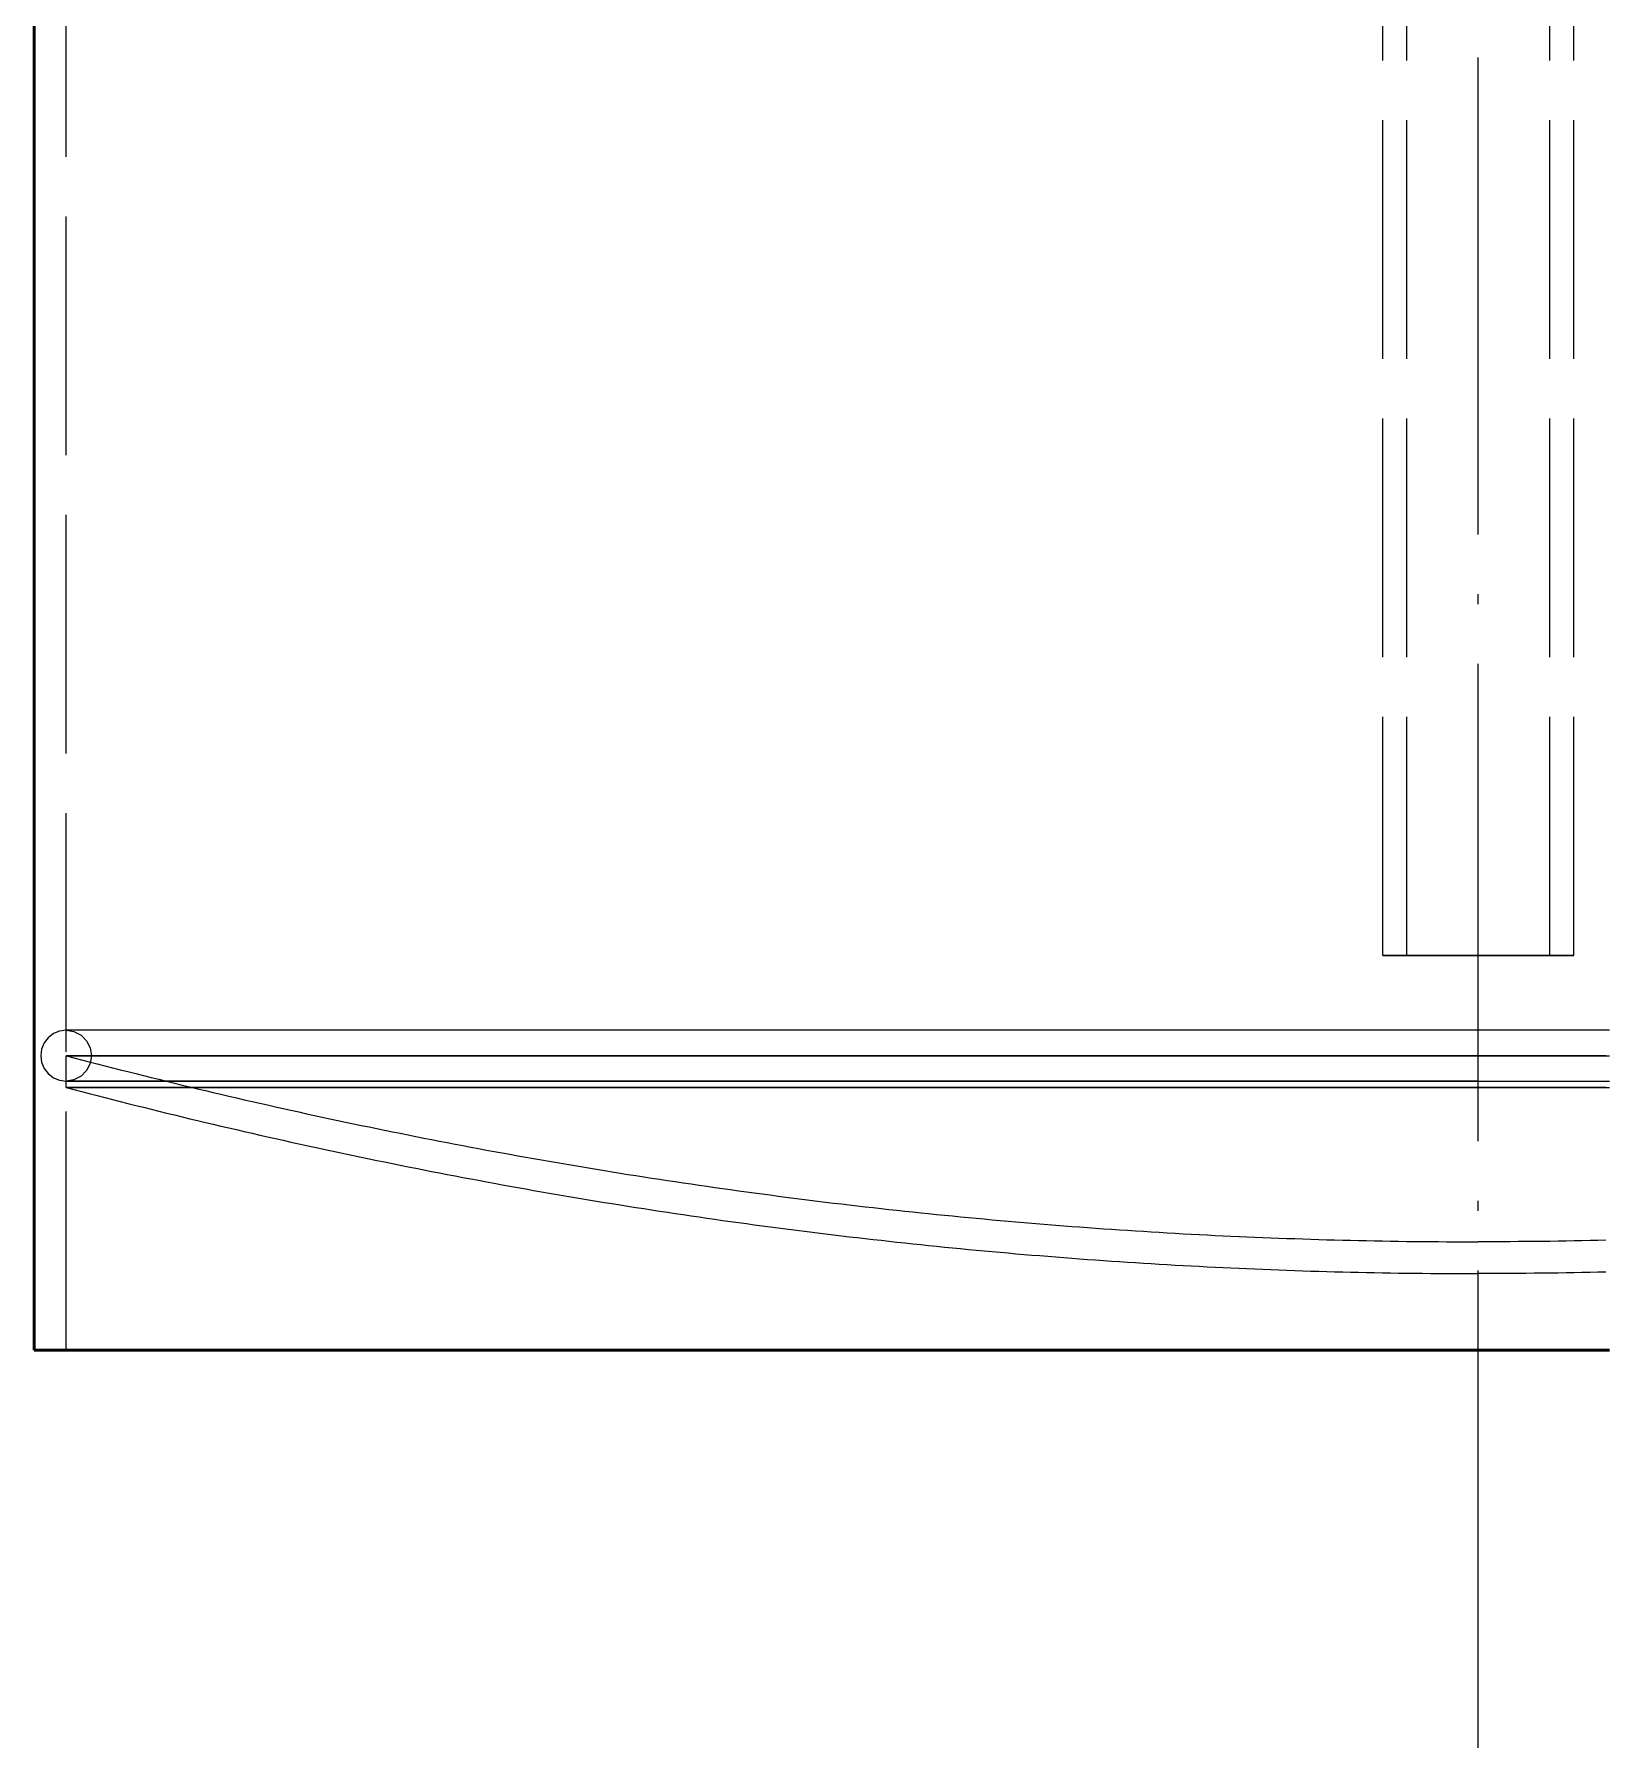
# Model space of a CAD drawing. Header units: millimetres. Extents: x 0 to 420, y 0 to 297.
# Drawn here: x 146.3 to 166.01, y 131 to 152.54 of the extents above; entities that cross this region are included whole.
import ezdxf

# ---------------------------------------------------------------- set-up
doc = ezdxf.new("R2010")
doc.units = ezdxf.units.MM
doc.linetypes.add('ISO02-TRAZOS', pattern=[3.75, 3, -0.75])
doc.linetypes.add('ISO04-TRAZO-PUNTO', pattern=[7.625, 6, -0.75, 0.125, -0.75])
for name, color, linetype, lineweight in [('01-VISIBLE', 7, 'CONTINUOUS', 50), ('02-OCULTA', 4, 'ISO02-TRAZOS', 25), ('03-EJE', 1, 'ISO04-TRAZO-PUNTO', 25)]:
    doc.layers.add(name, color=color, linetype=linetype, lineweight=lineweight)

msp = doc.modelspace()

# ---------------------------------------------------------------- linework, layer by layer
at = {"layer": '01-VISIBLE'}
msp.add_line((146.299, 136), (146.299, 164.08), dxfattribs=at)
msp.add_lwpolyline([(146.299, 136), (146.399, 136), (146.499, 136), (146.599, 136), (146.699, 136), (146.799, 136), (146.899, 136), (146.999, 136), (147.099, 136), (147.199, 136), (147.299, 136), (147.399, 136), (147.499, 136), (147.599, 136), (147.699, 136), (147.799, 136), (147.899, 136), (147.999, 136), (148.099, 136), (148.199, 136), (148.299, 136), (148.399, 136), (148.499, 136), (148.599, 136), (148.699, 136), (148.799, 136), (148.899, 136), (148.999, 136), (149.099, 136), (149.199, 136), (149.299, 136), (149.399, 136), (149.499, 136), (149.599, 136), (149.699, 136), (149.799, 136), (149.899, 136), (149.999, 136), (150.099, 136), (150.199, 136), (150.299, 136), (150.399, 136), (150.499, 136), (150.599, 136), (150.699, 136), (150.799, 136), (150.899, 136), (150.999, 136), (151.099, 136), (151.199, 136), (151.299, 136), (151.399, 136), (151.499, 136), (151.599, 136), (151.699, 136), (151.799, 136), (151.899, 136), (151.999, 136), (152.099, 136), (152.199, 136), (152.299, 136), (152.399, 136), (152.499, 136), (152.599, 136), (152.699, 136), (152.799, 136), (152.899, 136), (152.999, 136), (153.099, 136), (153.199, 136), (153.299, 136), (153.399, 136), (153.499, 136), (153.599, 136), (153.699, 136), (153.799, 136), (153.899, 136), (153.999, 136), (154.099, 136), (154.199, 136), (154.299, 136), (154.399, 136), (154.499, 136), (154.599, 136), (154.699, 136), (154.799, 136), (154.899, 136), (154.999, 136), (155.099, 136), (155.199, 136), (155.299, 136), (155.399, 136), (155.499, 136), (155.599, 136), (155.699, 136), (155.799, 136), (155.899, 136), (155.999, 136), (156.099, 136), (156.199, 136), (156.299, 136), (156.399, 136), (156.499, 136), (156.599, 136), (156.699, 136), (156.799, 136), (156.899, 136), (156.999, 136), (157.099, 136), (157.199, 136), (157.299, 136), (157.399, 136), (157.499, 136), (157.599, 136), (157.699, 136), (157.799, 136), (157.899, 136), (157.999, 136), (158.099, 136), (158.199, 136), (158.299, 136), (158.399, 136), (158.499, 136), (158.599, 136), (158.699, 136), (158.799, 136), (158.899, 136), (158.999, 136), (159.099, 136), (159.199, 136), (159.299, 136), (159.399, 136), (159.499, 136), (159.599, 136), (159.699, 136), (159.799, 136), (159.899, 136), (159.999, 136), (160.099, 136), (160.199, 136), (160.299, 136), (160.399, 136), (160.499, 136), (160.599, 136), (160.699, 136), (160.799, 136), (160.899, 136), (160.999, 136), (161.099, 136), (161.199, 136), (161.299, 136), (161.399, 136), (161.499, 136), (161.599, 136), (161.699, 136), (161.799, 136), (161.899, 136), (161.999, 136), (162.099, 136), (162.199, 136), (162.299, 136), (162.399, 136), (162.499, 136), (162.599, 136), (162.699, 136), (162.799, 136), (162.899, 136), (162.999, 136), (163.099, 136), (163.199, 136), (163.299, 136), (163.399, 136), (163.499, 136), (163.599, 136), (163.699, 136), (163.799, 136), (163.899, 136), (163.999, 136), (164.099, 136), (164.199, 136), (164.299, 136), (164.399, 136), (164.499, 136), (164.599, 136), (164.699, 136), (164.799, 136), (164.899, 136), (164.999, 136), (165.099, 136), (165.199, 136), (165.299, 136), (165.399, 136), (165.499, 136), (165.599, 136), (165.699, 136), (165.799, 136), (165.899, 136), (165.999, 136), (166.099, 136)], dxfattribs=at)
at = {"layer": '02-OCULTA'}
for p, q in [((163.249, 140.96), (163.249, 246.1)), ((163.549, 140.96), (163.549, 246.1)), ((165.349, 140.96), (165.349, 246.1)), ((165.649, 140.96), (165.649, 246.1)), ((146.699, 136), (146.699, 233.435)), ((146.699, 139.3), (146.699, 139.7))]:
    msp.add_line(p, q, dxfattribs=at)
for points in [[(164.449, 140.96), (164.349, 140.96), (164.249, 140.96), (164.149, 140.96), (164.049, 140.96), (163.949, 140.96), (163.849, 140.96), (163.749, 140.96), (163.649, 140.96), (163.549, 140.96), (163.449, 140.96), (163.349, 140.96), (163.249, 140.96)], [(163.249, 140.96), (163.349, 140.96), (163.449, 140.96), (163.549, 140.96), (163.649, 140.96), (163.749, 140.96), (163.849, 140.96), (163.949, 140.96), (164.049, 140.96), (164.149, 140.96), (164.249, 140.96), (164.349, 140.96), (164.449, 140.96), (164.549, 140.96), (164.649, 140.96), (164.749, 140.96), (164.849, 140.96), (164.949, 140.96), (165.049, 140.96), (165.149, 140.96), (165.249, 140.96), (165.349, 140.96), (165.449, 140.96), (165.549, 140.96), (165.649, 140.96)], [(164.449, 140.96), (164.349, 140.96), (164.249, 140.96), (164.149, 140.96), (164.049, 140.96), (163.949, 140.96), (163.849, 140.96), (163.749, 140.96), (163.649, 140.96), (163.549, 140.96)], [(163.549, 140.96), (163.649, 140.96), (163.749, 140.96), (163.849, 140.96), (163.949, 140.96), (164.049, 140.96), (164.149, 140.96), (164.249, 140.96), (164.349, 140.96), (164.449, 140.96), (164.549, 140.96), (164.649, 140.96), (164.749, 140.96), (164.849, 140.96), (164.949, 140.96), (165.049, 140.96), (165.149, 140.96), (165.249, 140.96), (165.349, 140.96)], [(165.649, 140.96), (165.539, 140.96), (165.43, 140.96), (165.321, 140.96), (165.212, 140.96), (165.103, 140.96), (164.994, 140.96), (164.885, 140.96), (164.776, 140.96), (164.667, 140.96), (164.558, 140.96), (164.449, 140.96)], [(165.349, 140.96), (165.236, 140.96), (165.124, 140.96), (165.011, 140.96), (164.899, 140.96), (164.786, 140.96), (164.674, 140.96), (164.561, 140.96), (164.449, 140.96)], [(146.699, 140.02), (146.616, 140.009), (146.539, 139.977), (146.472, 139.926), (146.421, 139.86), (146.389, 139.783), (146.379, 139.7)], [(164.449, 140.02), (164.348, 140.02), (164.248, 140.02), (164.148, 140.02), (164.047, 140.02), (163.947, 140.02), (163.847, 140.02), (163.747, 140.02), (163.646, 140.02), (163.546, 140.02), (163.446, 140.02), (163.345, 140.02), (163.245, 140.02), (163.145, 140.02), (163.045, 140.02), (162.944, 140.02), (162.844, 140.02), (162.744, 140.02), (162.643, 140.02), (162.543, 140.02), (162.443, 140.02), (162.343, 140.02), (162.242, 140.02), (162.142, 140.02), (162.042, 140.02), (161.941, 140.02), (161.841, 140.02), (161.741, 140.02), (161.641, 140.02), (161.54, 140.02), (161.44, 140.02), (161.34, 140.02), (161.239, 140.02), (161.139, 140.02), (161.039, 140.02), (160.939, 140.02), (160.838, 140.02), (160.738, 140.02), (160.638, 140.02), (160.538, 140.02), (160.437, 140.02), (160.337, 140.02), (160.237, 140.02), (160.136, 140.02), (160.036, 140.02), (159.936, 140.02), (159.836, 140.02), (159.735, 140.02), (159.635, 140.02), (159.535, 140.02), (159.434, 140.02), (159.334, 140.02), (159.234, 140.02), (159.134, 140.02), (159.033, 140.02), (158.933, 140.02), (158.833, 140.02), (158.732, 140.02), (158.632, 140.02), (158.532, 140.02), (158.432, 140.02), (158.331, 140.02), (158.231, 140.02), (158.131, 140.02), (158.03, 140.02), (157.93, 140.02), (157.83, 140.02), (157.73, 140.02), (157.629, 140.02), (157.529, 140.02), (157.429, 140.02), (157.328, 140.02), (157.228, 140.02), (157.128, 140.02), (157.028, 140.02), (156.927, 140.02), (156.827, 140.02), (156.727, 140.02), (156.626, 140.02), (156.526, 140.02), (156.426, 140.02), (156.326, 140.02), (156.225, 140.02), (156.125, 140.02), (156.025, 140.02), (155.925, 140.02), (155.824, 140.02), (155.724, 140.02), (155.624, 140.02), (155.523, 140.02), (155.423, 140.02), (155.323, 140.02), (155.223, 140.02), (155.122, 140.02), (155.022, 140.02), (154.922, 140.02), (154.821, 140.02), (154.721, 140.02), (154.621, 140.02), (154.521, 140.02), (154.42, 140.02), (154.32, 140.02), (154.22, 140.02), (154.119, 140.02), (154.019, 140.02), (153.919, 140.02), (153.819, 140.02), (153.718, 140.02), (153.618, 140.02), (153.518, 140.02), (153.417, 140.02), (153.317, 140.02), (153.217, 140.02), (153.117, 140.02), (153.016, 140.02), (152.916, 140.02), (152.816, 140.02), (152.715, 140.02), (152.615, 140.02), (152.515, 140.02), (152.415, 140.02), (152.314, 140.02), (152.214, 140.02), (152.114, 140.02), (152.013, 140.02), (151.913, 140.02), (151.813, 140.02), (151.713, 140.02), (151.612, 140.02), (151.512, 140.02), (151.412, 140.02), (151.312, 140.02), (151.211, 140.02), (151.111, 140.02), (151.011, 140.02), (150.91, 140.02), (150.81, 140.02), (150.71, 140.02), (150.61, 140.02), (150.509, 140.02), (150.409, 140.02), (150.309, 140.02), (150.208, 140.02), (150.108, 140.02), (150.008, 140.02), (149.908, 140.02), (149.807, 140.02), (149.707, 140.02), (149.607, 140.02), (149.506, 140.02), (149.406, 140.02), (149.306, 140.02), (149.206, 140.02), (149.105, 140.02), (149.005, 140.02), (148.905, 140.02), (148.804, 140.02), (148.704, 140.02), (148.604, 140.02), (148.504, 140.02), (148.403, 140.02), (148.303, 140.02), (148.203, 140.02), (148.102, 140.02), (148.002, 140.02), (147.902, 140.02), (147.802, 140.02), (147.701, 140.02), (147.601, 140.02), (147.501, 140.02), (147.4, 140.02), (147.3, 140.02), (147.2, 140.02), (147.1, 140.02), (146.999, 140.02), (146.899, 140.02), (146.799, 140.02), (146.699, 140.02)], [(166.099, 140.02), (165.999, 140.02), (165.899, 140.02), (165.799, 140.02), (165.699, 140.02), (165.599, 140.02), (165.499, 140.02), (165.399, 140.02), (165.299, 140.02), (165.199, 140.02), (165.099, 140.02), (164.999, 140.02), (164.899, 140.02), (164.799, 140.02), (164.699, 140.02), (164.599, 140.02), (164.499, 140.02), (164.399, 140.02), (164.299, 140.02), (164.199, 140.02), (164.099, 140.02), (163.999, 140.02), (163.899, 140.02), (163.799, 140.02), (163.699, 140.02), (163.599, 140.02), (163.499, 140.02), (163.399, 140.02), (163.299, 140.02), (163.199, 140.02), (163.099, 140.02), (162.999, 140.02), (162.899, 140.02), (162.799, 140.02), (162.699, 140.02), (162.599, 140.02), (162.499, 140.02), (162.399, 140.02), (162.299, 140.02), (162.199, 140.02), (162.099, 140.02), (161.999, 140.02), (161.899, 140.02), (161.799, 140.02), (161.699, 140.02), (161.599, 140.02), (161.499, 140.02), (161.399, 140.02), (161.299, 140.02), (161.199, 140.02), (161.099, 140.02), (160.999, 140.02), (160.899, 140.02), (160.799, 140.02), (160.699, 140.02), (160.599, 140.02), (160.499, 140.02), (160.399, 140.02), (160.299, 140.02), (160.199, 140.02), (160.099, 140.02), (159.999, 140.02), (159.899, 140.02), (159.799, 140.02), (159.699, 140.02), (159.599, 140.02), (159.499, 140.02), (159.399, 140.02), (159.299, 140.02), (159.199, 140.02), (159.099, 140.02), (158.999, 140.02), (158.899, 140.02), (158.799, 140.02), (158.699, 140.02), (158.599, 140.02), (158.499, 140.02), (158.399, 140.02), (158.299, 140.02), (158.199, 140.02), (158.099, 140.02), (157.999, 140.02), (157.899, 140.02), (157.799, 140.02), (157.699, 140.02), (157.599, 140.02), (157.499, 140.02), (157.399, 140.02), (157.299, 140.02), (157.199, 140.02), (157.099, 140.02), (156.999, 140.02), (156.899, 140.02), (156.799, 140.02), (156.699, 140.02), (156.599, 140.02), (156.499, 140.02), (156.399, 140.02), (156.299, 140.02), (156.199, 140.02), (156.099, 140.02), (155.999, 140.02), (155.899, 140.02), (155.799, 140.02), (155.699, 140.02), (155.599, 140.02), (155.499, 140.02), (155.399, 140.02), (155.299, 140.02), (155.199, 140.02), (155.099, 140.02), (154.999, 140.02), (154.899, 140.02), (154.799, 140.02), (154.699, 140.02), (154.599, 140.02), (154.499, 140.02), (154.399, 140.02), (154.299, 140.02), (154.199, 140.02), (154.099, 140.02), (153.999, 140.02), (153.899, 140.02), (153.799, 140.02), (153.699, 140.02), (153.599, 140.02), (153.499, 140.02), (153.399, 140.02), (153.299, 140.02), (153.199, 140.02), (153.099, 140.02), (152.999, 140.02), (152.899, 140.02), (152.799, 140.02), (152.699, 140.02), (152.599, 140.02), (152.499, 140.02), (152.399, 140.02), (152.299, 140.02), (152.199, 140.02), (152.099, 140.02), (151.999, 140.02), (151.899, 140.02), (151.799, 140.02), (151.699, 140.02), (151.599, 140.02), (151.499, 140.02), (151.399, 140.02), (151.299, 140.02), (151.199, 140.02), (151.099, 140.02), (150.999, 140.02), (150.899, 140.02), (150.799, 140.02), (150.699, 140.02), (150.599, 140.02), (150.499, 140.02), (150.399, 140.02), (150.299, 140.02), (150.199, 140.02), (150.099, 140.02), (149.999, 140.02), (149.899, 140.02), (149.799, 140.02), (149.699, 140.02), (149.599, 140.02), (149.499, 140.02), (149.399, 140.02), (149.299, 140.02), (149.199, 140.02), (149.099, 140.02), (148.999, 140.02), (148.899, 140.02), (148.799, 140.02), (148.699, 140.02), (148.599, 140.02), (148.499, 140.02), (148.399, 140.02), (148.299, 140.02), (148.199, 140.02), (148.099, 140.02), (147.999, 140.02), (147.899, 140.02), (147.799, 140.02), (147.699, 140.02), (147.599, 140.02), (147.499, 140.02), (147.399, 140.02), (147.299, 140.02), (147.199, 140.02), (147.099, 140.02), (146.999, 140.02), (146.899, 140.02), (146.799, 140.02), (146.699, 140.02)], [(146.699, 140.02), (146.797, 140.005), (146.887, 139.959), (146.957, 139.888), (147.003, 139.799), (147.019, 139.7), (147.003, 139.601), (146.957, 139.512), (146.887, 139.441), (146.797, 139.396), (146.699, 139.38)], [(166.053, 140.02), (165.953, 140.02), (165.852, 140.02), (165.752, 140.02), (165.652, 140.02), (165.552, 140.02), (165.451, 140.02), (165.351, 140.02), (165.251, 140.02), (165.15, 140.02), (165.05, 140.02), (164.95, 140.02), (164.85, 140.02), (164.749, 140.02), (164.649, 140.02), (164.549, 140.02), (164.449, 140.02)], [(146.379, 139.7), (146.389, 139.617), (146.421, 139.54), (146.472, 139.474), (146.539, 139.423), (146.616, 139.391), (146.699, 139.38)], [(164.449, 139.7), (164.348, 139.7), (164.248, 139.7), (164.148, 139.7), (164.047, 139.7), (163.947, 139.7), (163.847, 139.7), (163.747, 139.7), (163.646, 139.7), (163.546, 139.7), (163.446, 139.7), (163.345, 139.7), (163.245, 139.7), (163.145, 139.7), (163.045, 139.7), (162.944, 139.7), (162.844, 139.7), (162.744, 139.7), (162.643, 139.7), (162.543, 139.7), (162.443, 139.7), (162.343, 139.7), (162.242, 139.7), (162.142, 139.7), (162.042, 139.7), (161.941, 139.7), (161.841, 139.7), (161.741, 139.7), (161.641, 139.7), (161.54, 139.7), (161.44, 139.7), (161.34, 139.7), (161.239, 139.7), (161.139, 139.7), (161.039, 139.7), (160.939, 139.7), (160.838, 139.7), (160.738, 139.7), (160.638, 139.7), (160.538, 139.7), (160.437, 139.7), (160.337, 139.7), (160.237, 139.7), (160.136, 139.7), (160.036, 139.7), (159.936, 139.7), (159.836, 139.7), (159.735, 139.7), (159.635, 139.7), (159.535, 139.7), (159.434, 139.7), (159.334, 139.7), (159.234, 139.7), (159.134, 139.7), (159.033, 139.7), (158.933, 139.7), (158.833, 139.7), (158.732, 139.7), (158.632, 139.7), (158.532, 139.7), (158.432, 139.7), (158.331, 139.7), (158.231, 139.7), (158.131, 139.7), (158.03, 139.7), (157.93, 139.7), (157.83, 139.7), (157.73, 139.7), (157.629, 139.7), (157.529, 139.7), (157.429, 139.7), (157.328, 139.7), (157.228, 139.7), (157.128, 139.7), (157.028, 139.7), (156.927, 139.7), (156.827, 139.7), (156.727, 139.7), (156.626, 139.7), (156.526, 139.7), (156.426, 139.7), (156.326, 139.7), (156.225, 139.7), (156.125, 139.7), (156.025, 139.7), (155.925, 139.7), (155.824, 139.7), (155.724, 139.7), (155.624, 139.7), (155.523, 139.7), (155.423, 139.7), (155.323, 139.7), (155.223, 139.7), (155.122, 139.7), (155.022, 139.7), (154.922, 139.7), (154.821, 139.7), (154.721, 139.7), (154.621, 139.7), (154.521, 139.7), (154.42, 139.7), (154.32, 139.7), (154.22, 139.7), (154.119, 139.7), (154.019, 139.7), (153.919, 139.7), (153.819, 139.7), (153.718, 139.7), (153.618, 139.7), (153.518, 139.7), (153.417, 139.7), (153.317, 139.7), (153.217, 139.7), (153.117, 139.7), (153.016, 139.7), (152.916, 139.7), (152.816, 139.7), (152.715, 139.7), (152.615, 139.7), (152.515, 139.7), (152.415, 139.7), (152.314, 139.7), (152.214, 139.7), (152.114, 139.7), (152.013, 139.7), (151.913, 139.7), (151.813, 139.7), (151.713, 139.7), (151.612, 139.7), (151.512, 139.7), (151.412, 139.7), (151.312, 139.7), (151.211, 139.7), (151.111, 139.7), (151.011, 139.7), (150.91, 139.7), (150.81, 139.7), (150.71, 139.7), (150.61, 139.7), (150.509, 139.7), (150.409, 139.7), (150.309, 139.7), (150.208, 139.7), (150.108, 139.7), (150.008, 139.7), (149.908, 139.7), (149.807, 139.7), (149.707, 139.7), (149.607, 139.7), (149.506, 139.7), (149.406, 139.7), (149.306, 139.7), (149.206, 139.7), (149.105, 139.7), (149.005, 139.7), (148.905, 139.7), (148.804, 139.7), (148.704, 139.7), (148.604, 139.7), (148.504, 139.7), (148.403, 139.7), (148.303, 139.7), (148.203, 139.7), (148.102, 139.7), (148.002, 139.7), (147.902, 139.7), (147.802, 139.7), (147.701, 139.7), (147.601, 139.7), (147.501, 139.7), (147.4, 139.7), (147.3, 139.7), (147.2, 139.7), (147.1, 139.7), (146.999, 139.7), (146.899, 139.7), (146.799, 139.7), (146.699, 139.7)], [(146.699, 139.7), (146.799, 139.7), (146.899, 139.7), (146.999, 139.7), (147.099, 139.7), (147.199, 139.7), (147.299, 139.7), (147.399, 139.7), (147.499, 139.7), (147.599, 139.7), (147.699, 139.7), (147.799, 139.7), (147.899, 139.7), (147.999, 139.7), (148.099, 139.7), (148.199, 139.7), (148.299, 139.7), (148.399, 139.7), (148.499, 139.7), (148.599, 139.7), (148.699, 139.7), (148.799, 139.7), (148.899, 139.7), (148.999, 139.7), (149.099, 139.7), (149.199, 139.7), (149.299, 139.7), (149.399, 139.7), (149.499, 139.7), (149.599, 139.7), (149.699, 139.7), (149.799, 139.7), (149.899, 139.7), (149.999, 139.7), (150.099, 139.7), (150.199, 139.7), (150.299, 139.7), (150.399, 139.7), (150.499, 139.7), (150.599, 139.7), (150.699, 139.7), (150.799, 139.7), (150.899, 139.7), (150.999, 139.7), (151.099, 139.7), (151.199, 139.7), (151.299, 139.7), (151.399, 139.7), (151.499, 139.7), (151.599, 139.7), (151.699, 139.7), (151.799, 139.7), (151.899, 139.7), (151.999, 139.7), (152.099, 139.7), (152.199, 139.7), (152.299, 139.7), (152.399, 139.7), (152.499, 139.7), (152.599, 139.7), (152.699, 139.7), (152.799, 139.7), (152.899, 139.7), (152.999, 139.7), (153.099, 139.7), (153.199, 139.7), (153.299, 139.7), (153.399, 139.7), (153.499, 139.7), (153.599, 139.7), (153.699, 139.7), (153.799, 139.7), (153.899, 139.7), (153.999, 139.7), (154.099, 139.7), (154.199, 139.7), (154.299, 139.7), (154.399, 139.7), (154.499, 139.7), (154.599, 139.7), (154.699, 139.7), (154.799, 139.7), (154.899, 139.7), (154.999, 139.7), (155.099, 139.7), (155.199, 139.7), (155.299, 139.7), (155.399, 139.7), (155.499, 139.7), (155.599, 139.7), (155.699, 139.7), (155.799, 139.7), (155.899, 139.7), (155.999, 139.7), (156.099, 139.7), (156.199, 139.7), (156.299, 139.7), (156.399, 139.7), (156.499, 139.7), (156.599, 139.7), (156.699, 139.7), (156.799, 139.7), (156.899, 139.7), (156.999, 139.7), (157.099, 139.7), (157.199, 139.7), (157.299, 139.7), (157.399, 139.7), (157.499, 139.7), (157.599, 139.7), (157.699, 139.7), (157.799, 139.7), (157.899, 139.7), (157.999, 139.7), (158.099, 139.7), (158.199, 139.7), (158.299, 139.7), (158.399, 139.7), (158.499, 139.7), (158.599, 139.7), (158.699, 139.7), (158.799, 139.7), (158.899, 139.7), (158.999, 139.7), (159.099, 139.7), (159.199, 139.7), (159.299, 139.7), (159.399, 139.7), (159.499, 139.7), (159.599, 139.7), (159.699, 139.7), (159.799, 139.7), (159.899, 139.7), (159.999, 139.7), (160.099, 139.7), (160.199, 139.7), (160.299, 139.7), (160.399, 139.7), (160.499, 139.7), (160.599, 139.7), (160.699, 139.7), (160.799, 139.7), (160.899, 139.7), (160.999, 139.7), (161.099, 139.7), (161.199, 139.7), (161.299, 139.7), (161.399, 139.7), (161.499, 139.7), (161.599, 139.7), (161.699, 139.7), (161.799, 139.7), (161.899, 139.7), (161.999, 139.7), (162.099, 139.7), (162.199, 139.7), (162.299, 139.7), (162.399, 139.7), (162.499, 139.7), (162.599, 139.7), (162.699, 139.7), (162.799, 139.7), (162.899, 139.7), (162.999, 139.7), (163.099, 139.7), (163.199, 139.7), (163.299, 139.7), (163.399, 139.7), (163.499, 139.7), (163.599, 139.7), (163.699, 139.7), (163.799, 139.7), (163.899, 139.7), (163.999, 139.7), (164.099, 139.7), (164.199, 139.7), (164.299, 139.7), (164.399, 139.7), (164.499, 139.7), (164.599, 139.7), (164.699, 139.7), (164.799, 139.7), (164.899, 139.7), (164.999, 139.7), (165.099, 139.7), (165.199, 139.7), (165.299, 139.7), (165.399, 139.7), (165.499, 139.7), (165.599, 139.7), (165.699, 139.7), (165.799, 139.7), (165.899, 139.7), (165.999, 139.7), (166.099, 139.7)], [(146.699, 139.7), (146.796, 139.675), (146.893, 139.649), (146.99, 139.624), (147.087, 139.599), (147.184, 139.574), (147.281, 139.549), (147.378, 139.524), (147.475, 139.5), (147.573, 139.475), (147.67, 139.451), (147.767, 139.427), (147.865, 139.403), (147.962, 139.379), (148.06, 139.355), (148.157, 139.331), (148.255, 139.308), (148.352, 139.284), (148.45, 139.261), (148.547, 139.238), (148.645, 139.215), (148.743, 139.192), (148.84, 139.17), (148.938, 139.147), (149.036, 139.125), (149.134, 139.102), (149.231, 139.08), (149.329, 139.058), (149.427, 139.036), (149.525, 139.014), (149.623, 138.993), (149.721, 138.971), (149.819, 138.95), (149.917, 138.929), (150.015, 138.907), (150.113, 138.886), (150.211, 138.866), (150.309, 138.845), (150.407, 138.824), (150.506, 138.804), (150.604, 138.784), (150.702, 138.764), (150.8, 138.744), (150.899, 138.724), (150.997, 138.704), (151.095, 138.684), (151.194, 138.665), (151.292, 138.646), (151.391, 138.627), (151.489, 138.608), (151.588, 138.589), (151.686, 138.57), (151.785, 138.551), (151.883, 138.533), (151.982, 138.514), (152.081, 138.496), (152.179, 138.478), (152.278, 138.46), (152.377, 138.443), (152.475, 138.425), (152.574, 138.407), (152.673, 138.39), (152.772, 138.373), (152.871, 138.356), (152.969, 138.339), (153.068, 138.322), (153.167, 138.305), (153.266, 138.289), (153.365, 138.273), (153.464, 138.256), (153.563, 138.24), (153.662, 138.224), (153.761, 138.208), (153.86, 138.193), (153.959, 138.177), (154.058, 138.162), (154.158, 138.147), (154.257, 138.132), (154.356, 138.117), (154.455, 138.102), (154.554, 138.087), (154.654, 138.073), (154.753, 138.058), (154.852, 138.044), (154.951, 138.03), (155.051, 138.016), (155.15, 138.002), (155.25, 137.989), (155.349, 137.975), (155.448, 137.962), (155.548, 137.949), (155.647, 137.936), (155.747, 137.923), (155.846, 137.91), (155.946, 137.897), (156.045, 137.885), (156.145, 137.872), (156.244, 137.86), (156.344, 137.848), (156.443, 137.836), (156.543, 137.824), (156.643, 137.813), (156.742, 137.801), (156.842, 137.79), (156.942, 137.779), (157.041, 137.768), (157.141, 137.757), (157.241, 137.746), (157.34, 137.735), (157.44, 137.725), (157.54, 137.715), (157.64, 137.704), (157.74, 137.694), (157.839, 137.685), (157.939, 137.675), (158.039, 137.665), (158.139, 137.656), (158.239, 137.647), (158.339, 137.637), (158.439, 137.628), (158.538, 137.62), (158.638, 137.611), (158.738, 137.602), (158.838, 137.594), (158.938, 137.586), (159.038, 137.578), (159.138, 137.57), (159.238, 137.562), (159.338, 137.554), (159.438, 137.547), (159.538, 137.539), (159.638, 137.532), (159.738, 137.525), (159.838, 137.518), (159.938, 137.511), (160.039, 137.505), (160.139, 137.498), (160.239, 137.492), (160.339, 137.486), (160.439, 137.48), (160.539, 137.474), (160.639, 137.468), (160.739, 137.462), (160.839, 137.457), (160.94, 137.452), (161.04, 137.446), (161.14, 137.441), (161.24, 137.437), (161.34, 137.432), (161.441, 137.427), (161.541, 137.423), (161.641, 137.419), (161.741, 137.415), (161.841, 137.411), (161.942, 137.407), (162.042, 137.403), (162.142, 137.4), (162.242, 137.396), (162.343, 137.393), (162.443, 137.39), (162.543, 137.387), (162.643, 137.384), (162.744, 137.382), (162.844, 137.379), (162.944, 137.377), (163.044, 137.375), (163.145, 137.373), (163.245, 137.371), (163.345, 137.369), (163.446, 137.368), (163.546, 137.366), (163.646, 137.365), (163.746, 137.364), (163.847, 137.363), (163.947, 137.362), (164.047, 137.361), (164.148, 137.361), (164.248, 137.36), (164.348, 137.36), (164.449, 137.36)], [(166.053, 139.7), (165.953, 139.7), (165.852, 139.7), (165.752, 139.7), (165.652, 139.7), (165.552, 139.7), (165.451, 139.7), (165.351, 139.7), (165.251, 139.7), (165.15, 139.7), (165.05, 139.7), (164.95, 139.7), (164.85, 139.7), (164.749, 139.7), (164.649, 139.7), (164.549, 139.7), (164.449, 139.7)], [(164.449, 139.38), (164.348, 139.38), (164.248, 139.38), (164.148, 139.38), (164.047, 139.38), (163.947, 139.38), (163.847, 139.38), (163.747, 139.38), (163.646, 139.38), (163.546, 139.38), (163.446, 139.38), (163.345, 139.38), (163.245, 139.38), (163.145, 139.38), (163.045, 139.38), (162.944, 139.38), (162.844, 139.38), (162.744, 139.38), (162.643, 139.38), (162.543, 139.38), (162.443, 139.38), (162.343, 139.38), (162.242, 139.38), (162.142, 139.38), (162.042, 139.38), (161.941, 139.38), (161.841, 139.38), (161.741, 139.38), (161.641, 139.38), (161.54, 139.38), (161.44, 139.38), (161.34, 139.38), (161.239, 139.38), (161.139, 139.38), (161.039, 139.38), (160.939, 139.38), (160.838, 139.38), (160.738, 139.38), (160.638, 139.38), (160.538, 139.38), (160.437, 139.38), (160.337, 139.38), (160.237, 139.38), (160.136, 139.38), (160.036, 139.38), (159.936, 139.38), (159.836, 139.38), (159.735, 139.38), (159.635, 139.38), (159.535, 139.38), (159.434, 139.38), (159.334, 139.38), (159.234, 139.38), (159.134, 139.38), (159.033, 139.38), (158.933, 139.38), (158.833, 139.38), (158.732, 139.38), (158.632, 139.38), (158.532, 139.38), (158.432, 139.38), (158.331, 139.38), (158.231, 139.38), (158.131, 139.38), (158.03, 139.38), (157.93, 139.38), (157.83, 139.38), (157.73, 139.38), (157.629, 139.38), (157.529, 139.38), (157.429, 139.38), (157.328, 139.38), (157.228, 139.38), (157.128, 139.38), (157.028, 139.38), (156.927, 139.38), (156.827, 139.38), (156.727, 139.38), (156.626, 139.38), (156.526, 139.38), (156.426, 139.38), (156.326, 139.38), (156.225, 139.38), (156.125, 139.38), (156.025, 139.38), (155.925, 139.38), (155.824, 139.38), (155.724, 139.38), (155.624, 139.38), (155.523, 139.38), (155.423, 139.38), (155.323, 139.38), (155.223, 139.38), (155.122, 139.38), (155.022, 139.38), (154.922, 139.38), (154.821, 139.38), (154.721, 139.38), (154.621, 139.38), (154.521, 139.38), (154.42, 139.38), (154.32, 139.38), (154.22, 139.38), (154.119, 139.38), (154.019, 139.38), (153.919, 139.38), (153.819, 139.38), (153.718, 139.38), (153.618, 139.38), (153.518, 139.38), (153.417, 139.38), (153.317, 139.38), (153.217, 139.38), (153.117, 139.38), (153.016, 139.38), (152.916, 139.38), (152.816, 139.38), (152.715, 139.38), (152.615, 139.38), (152.515, 139.38), (152.415, 139.38), (152.314, 139.38), (152.214, 139.38), (152.114, 139.38), (152.013, 139.38), (151.913, 139.38), (151.813, 139.38), (151.713, 139.38), (151.612, 139.38), (151.512, 139.38), (151.412, 139.38), (151.312, 139.38), (151.211, 139.38), (151.111, 139.38), (151.011, 139.38), (150.91, 139.38), (150.81, 139.38), (150.71, 139.38), (150.61, 139.38), (150.509, 139.38), (150.409, 139.38), (150.309, 139.38), (150.208, 139.38), (150.108, 139.38), (150.008, 139.38), (149.908, 139.38), (149.807, 139.38), (149.707, 139.38), (149.607, 139.38), (149.506, 139.38), (149.406, 139.38), (149.306, 139.38), (149.206, 139.38), (149.105, 139.38), (149.005, 139.38), (148.905, 139.38), (148.804, 139.38), (148.704, 139.38), (148.604, 139.38), (148.504, 139.38), (148.403, 139.38), (148.303, 139.38), (148.203, 139.38), (148.102, 139.38), (148.002, 139.38), (147.902, 139.38), (147.802, 139.38), (147.701, 139.38), (147.601, 139.38), (147.501, 139.38), (147.4, 139.38), (147.3, 139.38), (147.2, 139.38), (147.1, 139.38), (146.999, 139.38), (146.899, 139.38), (146.799, 139.38), (146.699, 139.38)], [(146.699, 139.38), (146.798, 139.38), (146.898, 139.38), (146.998, 139.38), (147.098, 139.38), (147.198, 139.38), (147.298, 139.38), (147.398, 139.38), (147.498, 139.38), (147.598, 139.38), (147.698, 139.38), (147.798, 139.38), (147.898, 139.38), (147.998, 139.38), (148.098, 139.38), (148.198, 139.38), (148.298, 139.38), (148.398, 139.38), (148.498, 139.38), (148.598, 139.38), (148.698, 139.38), (148.799, 139.38), (148.899, 139.38), (148.999, 139.38), (149.099, 139.38), (149.199, 139.38), (149.299, 139.38), (149.399, 139.38), (149.499, 139.38), (149.599, 139.38), (149.699, 139.38), (149.799, 139.38), (149.899, 139.38), (149.999, 139.38), (150.099, 139.38), (150.199, 139.38), (150.299, 139.38), (150.399, 139.38), (150.499, 139.38), (150.599, 139.38), (150.699, 139.38), (150.799, 139.38), (150.899, 139.38), (150.999, 139.38), (151.099, 139.38), (151.199, 139.38), (151.299, 139.38), (151.399, 139.38), (151.499, 139.38), (151.599, 139.38), (151.699, 139.38), (151.799, 139.38), (151.899, 139.38), (151.999, 139.38), (152.099, 139.38), (152.199, 139.38), (152.299, 139.38), (152.399, 139.38), (152.499, 139.38), (152.599, 139.38), (152.699, 139.38), (152.799, 139.38), (152.899, 139.38), (152.999, 139.38), (153.099, 139.38), (153.199, 139.38), (153.299, 139.38), (153.399, 139.38), (153.499, 139.38), (153.599, 139.38), (153.699, 139.38), (153.799, 139.38), (153.899, 139.38), (153.999, 139.38), (154.099, 139.38), (154.199, 139.38), (154.299, 139.38), (154.399, 139.38), (154.499, 139.38), (154.599, 139.38), (154.699, 139.38), (154.799, 139.38), (154.899, 139.38), (154.999, 139.38), (155.099, 139.38), (155.199, 139.38), (155.299, 139.38), (155.399, 139.38), (155.499, 139.38), (155.599, 139.38), (155.699, 139.38), (155.799, 139.38), (155.899, 139.38), (155.999, 139.38), (156.099, 139.38), (156.199, 139.38), (156.299, 139.38), (156.399, 139.38), (156.499, 139.38), (156.599, 139.38), (156.699, 139.38), (156.799, 139.38), (156.899, 139.38), (156.999, 139.38), (157.099, 139.38), (157.199, 139.38), (157.299, 139.38), (157.399, 139.38), (157.499, 139.38), (157.599, 139.38), (157.699, 139.38), (157.799, 139.38), (157.899, 139.38), (157.999, 139.38), (158.099, 139.38), (158.199, 139.38), (158.299, 139.38), (158.399, 139.38), (158.499, 139.38), (158.599, 139.38), (158.699, 139.38), (158.799, 139.38), (158.899, 139.38), (158.999, 139.38), (159.099, 139.38), (159.199, 139.38), (159.299, 139.38), (159.399, 139.38), (159.499, 139.38), (159.599, 139.38), (159.699, 139.38), (159.799, 139.38), (159.899, 139.38), (159.999, 139.38), (160.099, 139.38), (160.199, 139.38), (160.299, 139.38), (160.399, 139.38), (160.499, 139.38), (160.599, 139.38), (160.699, 139.38), (160.799, 139.38), (160.899, 139.38), (160.999, 139.38), (161.099, 139.38), (161.199, 139.38), (161.299, 139.38), (161.399, 139.38), (161.499, 139.38), (161.599, 139.38), (161.699, 139.38), (161.799, 139.38), (161.899, 139.38), (161.999, 139.38), (162.099, 139.38), (162.199, 139.38), (162.299, 139.38), (162.399, 139.38), (162.499, 139.38), (162.599, 139.38), (162.699, 139.38), (162.799, 139.38), (162.899, 139.38), (162.999, 139.38), (163.099, 139.38), (163.199, 139.38), (163.299, 139.38), (163.399, 139.38), (163.499, 139.38), (163.599, 139.38), (163.699, 139.38), (163.799, 139.38), (163.899, 139.38), (163.999, 139.38), (164.099, 139.38), (164.199, 139.38), (164.299, 139.38), (164.399, 139.38), (164.499, 139.38), (164.599, 139.38), (164.699, 139.38), (164.799, 139.38), (164.899, 139.38), (164.999, 139.38), (165.099, 139.38), (165.199, 139.38), (165.299, 139.38), (165.399, 139.38), (165.499, 139.38), (165.599, 139.38), (165.699, 139.38), (165.799, 139.38), (165.899, 139.38), (165.999, 139.38), (166.099, 139.38)], [(164.449, 139.38), (164.549, 139.38), (164.649, 139.38), (164.749, 139.38), (164.85, 139.38), (164.95, 139.38), (165.05, 139.38), (165.15, 139.38), (165.251, 139.38), (165.351, 139.38), (165.451, 139.38), (165.552, 139.38), (165.652, 139.38), (165.752, 139.38), (165.852, 139.38), (165.953, 139.38), (166.053, 139.38)], [(164.449, 139.3), (164.348, 139.3), (164.248, 139.3), (164.148, 139.3), (164.047, 139.3), (163.947, 139.3), (163.847, 139.3), (163.747, 139.3), (163.646, 139.3), (163.546, 139.3), (163.446, 139.3), (163.345, 139.3), (163.245, 139.3), (163.145, 139.3), (163.045, 139.3), (162.944, 139.3), (162.844, 139.3), (162.744, 139.3), (162.643, 139.3), (162.543, 139.3), (162.443, 139.3), (162.343, 139.3), (162.242, 139.3), (162.142, 139.3), (162.042, 139.3), (161.941, 139.3), (161.841, 139.3), (161.741, 139.3), (161.641, 139.3), (161.54, 139.3), (161.44, 139.3), (161.34, 139.3), (161.239, 139.3), (161.139, 139.3), (161.039, 139.3), (160.939, 139.3), (160.838, 139.3), (160.738, 139.3), (160.638, 139.3), (160.538, 139.3), (160.437, 139.3), (160.337, 139.3), (160.237, 139.3), (160.136, 139.3), (160.036, 139.3), (159.936, 139.3), (159.836, 139.3), (159.735, 139.3), (159.635, 139.3), (159.535, 139.3), (159.434, 139.3), (159.334, 139.3), (159.234, 139.3), (159.134, 139.3), (159.033, 139.3), (158.933, 139.3), (158.833, 139.3), (158.732, 139.3), (158.632, 139.3), (158.532, 139.3), (158.432, 139.3), (158.331, 139.3), (158.231, 139.3), (158.131, 139.3), (158.03, 139.3), (157.93, 139.3), (157.83, 139.3), (157.73, 139.3), (157.629, 139.3), (157.529, 139.3), (157.429, 139.3), (157.328, 139.3), (157.228, 139.3), (157.128, 139.3), (157.028, 139.3), (156.927, 139.3), (156.827, 139.3), (156.727, 139.3), (156.626, 139.3), (156.526, 139.3), (156.426, 139.3), (156.326, 139.3), (156.225, 139.3), (156.125, 139.3), (156.025, 139.3), (155.925, 139.3), (155.824, 139.3), (155.724, 139.3), (155.624, 139.3), (155.523, 139.3), (155.423, 139.3), (155.323, 139.3), (155.223, 139.3), (155.122, 139.3), (155.022, 139.3), (154.922, 139.3), (154.821, 139.3), (154.721, 139.3), (154.621, 139.3), (154.521, 139.3), (154.42, 139.3), (154.32, 139.3), (154.22, 139.3), (154.119, 139.3), (154.019, 139.3), (153.919, 139.3), (153.819, 139.3), (153.718, 139.3), (153.618, 139.3), (153.518, 139.3), (153.417, 139.3), (153.317, 139.3), (153.217, 139.3), (153.117, 139.3), (153.016, 139.3), (152.916, 139.3), (152.816, 139.3), (152.715, 139.3), (152.615, 139.3), (152.515, 139.3), (152.415, 139.3), (152.314, 139.3), (152.214, 139.3), (152.114, 139.3), (152.013, 139.3), (151.913, 139.3), (151.813, 139.3), (151.713, 139.3), (151.612, 139.3), (151.512, 139.3), (151.412, 139.3), (151.312, 139.3), (151.211, 139.3), (151.111, 139.3), (151.011, 139.3), (150.91, 139.3), (150.81, 139.3), (150.71, 139.3), (150.61, 139.3), (150.509, 139.3), (150.409, 139.3), (150.309, 139.3), (150.208, 139.3), (150.108, 139.3), (150.008, 139.3), (149.908, 139.3), (149.807, 139.3), (149.707, 139.3), (149.607, 139.3), (149.506, 139.3), (149.406, 139.3), (149.306, 139.3), (149.206, 139.3), (149.105, 139.3), (149.005, 139.3), (148.905, 139.3), (148.804, 139.3), (148.704, 139.3), (148.604, 139.3), (148.504, 139.3), (148.403, 139.3), (148.303, 139.3), (148.203, 139.3), (148.102, 139.3), (148.002, 139.3), (147.902, 139.3), (147.802, 139.3), (147.701, 139.3), (147.601, 139.3), (147.501, 139.3), (147.4, 139.3), (147.3, 139.3), (147.2, 139.3), (147.1, 139.3), (146.999, 139.3), (146.899, 139.3), (146.799, 139.3), (146.699, 139.3)], [(146.699, 139.3), (146.799, 139.3), (146.899, 139.3), (146.999, 139.3), (147.099, 139.3), (147.199, 139.3), (147.299, 139.3), (147.399, 139.3), (147.499, 139.3), (147.599, 139.3), (147.699, 139.3), (147.799, 139.3), (147.899, 139.3), (147.999, 139.3), (148.099, 139.3), (148.199, 139.3), (148.299, 139.3), (148.399, 139.3), (148.499, 139.3), (148.599, 139.3), (148.699, 139.3), (148.799, 139.3), (148.899, 139.3), (148.999, 139.3), (149.099, 139.3), (149.199, 139.3), (149.299, 139.3), (149.399, 139.3), (149.499, 139.3), (149.599, 139.3), (149.699, 139.3), (149.799, 139.3), (149.899, 139.3), (149.999, 139.3), (150.099, 139.3), (150.199, 139.3), (150.299, 139.3), (150.399, 139.3), (150.499, 139.3), (150.599, 139.3), (150.699, 139.3), (150.799, 139.3), (150.899, 139.3), (150.999, 139.3), (151.099, 139.3), (151.199, 139.3), (151.299, 139.3), (151.399, 139.3), (151.499, 139.3), (151.599, 139.3), (151.699, 139.3), (151.799, 139.3), (151.899, 139.3), (151.999, 139.3), (152.099, 139.3), (152.199, 139.3), (152.299, 139.3), (152.399, 139.3), (152.499, 139.3), (152.599, 139.3), (152.699, 139.3), (152.799, 139.3), (152.899, 139.3), (152.999, 139.3), (153.099, 139.3), (153.199, 139.3), (153.299, 139.3), (153.399, 139.3), (153.499, 139.3), (153.599, 139.3), (153.699, 139.3), (153.799, 139.3), (153.899, 139.3), (153.999, 139.3), (154.099, 139.3), (154.199, 139.3), (154.299, 139.3), (154.399, 139.3), (154.499, 139.3), (154.599, 139.3), (154.699, 139.3), (154.799, 139.3), (154.899, 139.3), (154.999, 139.3), (155.099, 139.3), (155.199, 139.3), (155.299, 139.3), (155.399, 139.3), (155.499, 139.3), (155.599, 139.3), (155.699, 139.3), (155.799, 139.3), (155.899, 139.3), (155.999, 139.3), (156.099, 139.3), (156.199, 139.3), (156.299, 139.3), (156.399, 139.3), (156.499, 139.3), (156.599, 139.3), (156.699, 139.3), (156.799, 139.3), (156.899, 139.3), (156.999, 139.3), (157.099, 139.3), (157.199, 139.3), (157.299, 139.3), (157.399, 139.3), (157.499, 139.3), (157.599, 139.3), (157.699, 139.3), (157.799, 139.3), (157.899, 139.3), (157.999, 139.3), (158.099, 139.3), (158.199, 139.3), (158.299, 139.3), (158.399, 139.3), (158.499, 139.3), (158.599, 139.3), (158.699, 139.3), (158.799, 139.3), (158.899, 139.3), (158.999, 139.3), (159.099, 139.3), (159.199, 139.3), (159.299, 139.3), (159.399, 139.3), (159.499, 139.3), (159.599, 139.3), (159.699, 139.3), (159.799, 139.3), (159.899, 139.3), (159.999, 139.3), (160.099, 139.3), (160.199, 139.3), (160.299, 139.3), (160.399, 139.3), (160.499, 139.3), (160.599, 139.3), (160.699, 139.3), (160.799, 139.3), (160.899, 139.3), (160.999, 139.3), (161.099, 139.3), (161.199, 139.3), (161.299, 139.3), (161.399, 139.3), (161.499, 139.3), (161.599, 139.3), (161.699, 139.3), (161.799, 139.3), (161.899, 139.3), (161.999, 139.3), (162.099, 139.3), (162.199, 139.3), (162.299, 139.3), (162.399, 139.3), (162.499, 139.3), (162.599, 139.3), (162.699, 139.3), (162.799, 139.3), (162.899, 139.3), (162.999, 139.3), (163.099, 139.3), (163.199, 139.3), (163.299, 139.3), (163.399, 139.3), (163.499, 139.3), (163.599, 139.3), (163.699, 139.3), (163.799, 139.3), (163.899, 139.3), (163.999, 139.3), (164.099, 139.3), (164.199, 139.3), (164.299, 139.3), (164.399, 139.3), (164.499, 139.3), (164.599, 139.3), (164.699, 139.3), (164.799, 139.3), (164.899, 139.3), (164.999, 139.3), (165.099, 139.3), (165.199, 139.3), (165.299, 139.3), (165.399, 139.3), (165.499, 139.3), (165.599, 139.3), (165.699, 139.3), (165.799, 139.3), (165.899, 139.3), (165.999, 139.3), (166.099, 139.3)], [(146.699, 139.3), (146.796, 139.275), (146.893, 139.249), (146.99, 139.224), (147.087, 139.199), (147.184, 139.174), (147.281, 139.149), (147.378, 139.124), (147.475, 139.1), (147.573, 139.075), (147.67, 139.051), (147.767, 139.027), (147.865, 139.003), (147.962, 138.979), (148.06, 138.955), (148.157, 138.931), (148.255, 138.908), (148.352, 138.884), (148.45, 138.861), (148.547, 138.838), (148.645, 138.815), (148.743, 138.792), (148.84, 138.77), (148.938, 138.747), (149.036, 138.725), (149.134, 138.702), (149.231, 138.68), (149.329, 138.658), (149.427, 138.636), (149.525, 138.614), (149.623, 138.593), (149.721, 138.571), (149.819, 138.55), (149.917, 138.529), (150.015, 138.507), (150.113, 138.486), (150.211, 138.466), (150.309, 138.445), (150.407, 138.424), (150.506, 138.404), (150.604, 138.384), (150.702, 138.364), (150.8, 138.344), (150.899, 138.324), (150.997, 138.304), (151.095, 138.284), (151.194, 138.265), (151.292, 138.246), (151.391, 138.227), (151.489, 138.208), (151.588, 138.189), (151.686, 138.17), (151.785, 138.151), (151.883, 138.133), (151.982, 138.114), (152.081, 138.096), (152.179, 138.078), (152.278, 138.06), (152.377, 138.043), (152.475, 138.025), (152.574, 138.007), (152.673, 137.99), (152.772, 137.973), (152.871, 137.956), (152.969, 137.939), (153.068, 137.922), (153.167, 137.905), (153.266, 137.889), (153.365, 137.873), (153.464, 137.856), (153.563, 137.84), (153.662, 137.824), (153.761, 137.808), (153.86, 137.793), (153.959, 137.777), (154.058, 137.762), (154.158, 137.747), (154.257, 137.732), (154.356, 137.717), (154.455, 137.702), (154.554, 137.687), (154.654, 137.673), (154.753, 137.658), (154.852, 137.644), (154.951, 137.63), (155.051, 137.616), (155.15, 137.602), (155.25, 137.589), (155.349, 137.575), (155.448, 137.562), (155.548, 137.549), (155.647, 137.536), (155.747, 137.523), (155.846, 137.51), (155.946, 137.497), (156.045, 137.485), (156.145, 137.472), (156.244, 137.46), (156.344, 137.448), (156.443, 137.436), (156.543, 137.424), (156.643, 137.413), (156.742, 137.401), (156.842, 137.39), (156.942, 137.379), (157.041, 137.368), (157.141, 137.357), (157.241, 137.346), (157.34, 137.335), (157.44, 137.325), (157.54, 137.315), (157.64, 137.304), (157.74, 137.294), (157.839, 137.285), (157.939, 137.275), (158.039, 137.265), (158.139, 137.256), (158.239, 137.247), (158.339, 137.237), (158.439, 137.228), (158.538, 137.22), (158.638, 137.211), (158.738, 137.202), (158.838, 137.194), (158.938, 137.186), (159.038, 137.178), (159.138, 137.17), (159.238, 137.162), (159.338, 137.154), (159.438, 137.147), (159.538, 137.139), (159.638, 137.132), (159.738, 137.125), (159.838, 137.118), (159.938, 137.111), (160.039, 137.105), (160.139, 137.098), (160.239, 137.092), (160.339, 137.086), (160.439, 137.08), (160.539, 137.074), (160.639, 137.068), (160.739, 137.062), (160.839, 137.057), (160.94, 137.052), (161.04, 137.046), (161.14, 137.041), (161.24, 137.037), (161.34, 137.032), (161.441, 137.027), (161.541, 137.023), (161.641, 137.019), (161.741, 137.015), (161.841, 137.011), (161.942, 137.007), (162.042, 137.003), (162.142, 137), (162.242, 136.996), (162.343, 136.993), (162.443, 136.99), (162.543, 136.987), (162.643, 136.984), (162.744, 136.982), (162.844, 136.979), (162.944, 136.977), (163.044, 136.975), (163.145, 136.973), (163.245, 136.971), (163.345, 136.969), (163.446, 136.968), (163.546, 136.966), (163.646, 136.965), (163.746, 136.964), (163.847, 136.963), (163.947, 136.962), (164.047, 136.961), (164.148, 136.961), (164.248, 136.96), (164.348, 136.96), (164.449, 136.96)], [(166.053, 139.3), (165.953, 139.3), (165.852, 139.3), (165.752, 139.3), (165.652, 139.3), (165.552, 139.3), (165.451, 139.3), (165.351, 139.3), (165.251, 139.3), (165.15, 139.3), (165.05, 139.3), (164.95, 139.3), (164.85, 139.3), (164.749, 139.3), (164.649, 139.3), (164.549, 139.3), (164.449, 139.3)], [(166.053, 137.379), (165.953, 137.377), (165.853, 137.375), (165.752, 137.373), (165.652, 137.371), (165.552, 137.369), (165.451, 137.368), (165.351, 137.366), (165.251, 137.365), (165.151, 137.364), (165.05, 137.363), (164.95, 137.362), (164.85, 137.361), (164.749, 137.361), (164.649, 137.36), (164.549, 137.36), (164.449, 137.36)], [(166.053, 136.979), (165.953, 136.977), (165.853, 136.975), (165.752, 136.973), (165.652, 136.971), (165.552, 136.969), (165.451, 136.968), (165.351, 136.966), (165.251, 136.965), (165.151, 136.964), (165.05, 136.963), (164.95, 136.962), (164.85, 136.961), (164.749, 136.961), (164.649, 136.96), (164.549, 136.96), (164.449, 136.96)], [(164.449, 136), (164.348, 136), (164.248, 136), (164.148, 136), (164.047, 136), (163.947, 136), (163.847, 136), (163.747, 136), (163.646, 136), (163.546, 136), (163.446, 136), (163.345, 136), (163.245, 136), (163.145, 136), (163.045, 136), (162.944, 136), (162.844, 136), (162.744, 136), (162.644, 136), (162.543, 136), (162.443, 136), (162.343, 136), (162.242, 136), (162.142, 136), (162.042, 136), (161.942, 136), (161.841, 136), (161.741, 136), (161.641, 136), (161.541, 136), (161.44, 136), (161.34, 136), (161.24, 136), (161.139, 136), (161.039, 136), (160.939, 136), (160.839, 136), (160.738, 136), (160.638, 136), (160.538, 136), (160.437, 136), (160.337, 136), (160.237, 136), (160.137, 136), (160.036, 136), (159.936, 136), (159.836, 136), (159.736, 136), (159.635, 136), (159.535, 136), (159.435, 136), (159.334, 136), (159.234, 136), (159.134, 136), (159.034, 136), (158.933, 136), (158.833, 136), (158.733, 136), (158.632, 136), (158.532, 136), (158.432, 136), (158.332, 136), (158.231, 136), (158.131, 136), (158.031, 136), (157.931, 136), (157.83, 136), (157.73, 136), (157.63, 136), (157.529, 136), (157.429, 136), (157.329, 136), (157.229, 136), (157.128, 136), (157.028, 136), (156.928, 136), (156.828, 136), (156.727, 136), (156.627, 136), (156.527, 136), (156.426, 136), (156.326, 136), (156.226, 136), (156.126, 136), (156.025, 136), (155.925, 136), (155.825, 136), (155.724, 136), (155.624, 136), (155.524, 136), (155.424, 136), (155.323, 136), (155.223, 136), (155.123, 136), (155.023, 136), (154.922, 136), (154.822, 136), (154.722, 136), (154.621, 136), (154.521, 136), (154.421, 136), (154.321, 136), (154.22, 136), (154.12, 136), (154.02, 136), (153.92, 136), (153.819, 136), (153.719, 136), (153.619, 136), (153.518, 136), (153.418, 136), (153.318, 136), (153.218, 136), (153.117, 136), (153.017, 136), (152.917, 136), (152.816, 136), (152.716, 136), (152.616, 136), (152.516, 136), (152.415, 136), (152.315, 136), (152.215, 136), (152.115, 136), (152.014, 136), (151.914, 136), (151.814, 136), (151.713, 136), (151.613, 136), (151.513, 136), (151.413, 136), (151.312, 136), (151.212, 136), (151.112, 136), (151.012, 136), (150.911, 136), (150.811, 136), (150.711, 136), (150.61, 136), (150.51, 136), (150.41, 136), (150.31, 136), (150.209, 136), (150.109, 136), (150.009, 136), (149.908, 136), (149.808, 136), (149.708, 136), (149.608, 136), (149.507, 136), (149.407, 136), (149.307, 136), (149.207, 136), (149.106, 136), (149.006, 136), (148.906, 136), (148.805, 136), (148.705, 136), (148.605, 136), (148.505, 136), (148.404, 136), (148.304, 136), (148.204, 136), (148.103, 136), (148.003, 136), (147.903, 136), (147.803, 136), (147.702, 136), (147.602, 136), (147.502, 136), (147.402, 136), (147.301, 136), (147.201, 136), (147.101, 136), (147, 136), (146.9, 136), (146.8, 136), (146.7, 136), (146.599, 136), (146.499, 136), (146.399, 136), (146.299, 136)], [(164.449, 136), (164.348, 136), (164.248, 136), (164.148, 136), (164.047, 136), (163.947, 136), (163.847, 136), (163.747, 136), (163.646, 136), (163.546, 136), (163.446, 136), (163.345, 136), (163.245, 136), (163.145, 136), (163.045, 136), (162.944, 136), (162.844, 136), (162.744, 136), (162.643, 136), (162.543, 136), (162.443, 136), (162.343, 136), (162.242, 136), (162.142, 136), (162.042, 136), (161.941, 136), (161.841, 136), (161.741, 136), (161.641, 136), (161.54, 136), (161.44, 136), (161.34, 136), (161.239, 136), (161.139, 136), (161.039, 136), (160.939, 136), (160.838, 136), (160.738, 136), (160.638, 136), (160.538, 136), (160.437, 136), (160.337, 136), (160.237, 136), (160.136, 136), (160.036, 136), (159.936, 136), (159.836, 136), (159.735, 136), (159.635, 136), (159.535, 136), (159.434, 136), (159.334, 136), (159.234, 136), (159.134, 136), (159.033, 136), (158.933, 136), (158.833, 136), (158.732, 136), (158.632, 136), (158.532, 136), (158.432, 136), (158.331, 136), (158.231, 136), (158.131, 136), (158.03, 136), (157.93, 136), (157.83, 136), (157.73, 136), (157.629, 136), (157.529, 136), (157.429, 136), (157.328, 136), (157.228, 136), (157.128, 136), (157.028, 136), (156.927, 136), (156.827, 136), (156.727, 136), (156.626, 136), (156.526, 136), (156.426, 136), (156.326, 136), (156.225, 136), (156.125, 136), (156.025, 136), (155.925, 136), (155.824, 136), (155.724, 136), (155.624, 136), (155.523, 136), (155.423, 136), (155.323, 136), (155.223, 136), (155.122, 136), (155.022, 136), (154.922, 136), (154.821, 136), (154.721, 136), (154.621, 136), (154.521, 136), (154.42, 136), (154.32, 136), (154.22, 136), (154.119, 136), (154.019, 136), (153.919, 136), (153.819, 136), (153.718, 136), (153.618, 136), (153.518, 136), (153.417, 136), (153.317, 136), (153.217, 136), (153.117, 136), (153.016, 136), (152.916, 136), (152.816, 136), (152.715, 136), (152.615, 136), (152.515, 136), (152.415, 136), (152.314, 136), (152.214, 136), (152.114, 136), (152.013, 136), (151.913, 136), (151.813, 136), (151.713, 136), (151.612, 136), (151.512, 136), (151.412, 136), (151.312, 136), (151.211, 136), (151.111, 136), (151.011, 136), (150.91, 136), (150.81, 136), (150.71, 136), (150.61, 136), (150.509, 136), (150.409, 136), (150.309, 136), (150.208, 136), (150.108, 136), (150.008, 136), (149.908, 136), (149.807, 136), (149.707, 136), (149.607, 136), (149.506, 136), (149.406, 136), (149.306, 136), (149.206, 136), (149.105, 136), (149.005, 136), (148.905, 136), (148.804, 136), (148.704, 136), (148.604, 136), (148.504, 136), (148.403, 136), (148.303, 136), (148.203, 136), (148.102, 136), (148.002, 136), (147.902, 136), (147.802, 136), (147.701, 136), (147.601, 136), (147.501, 136), (147.4, 136), (147.3, 136), (147.2, 136), (147.1, 136), (146.999, 136), (146.899, 136), (146.799, 136), (146.699, 136)], [(146.699, 136), (146.799, 136), (146.899, 136), (146.999, 136), (147.099, 136), (147.199, 136), (147.299, 136), (147.399, 136), (147.499, 136), (147.599, 136), (147.699, 136), (147.799, 136), (147.899, 136), (147.999, 136), (148.099, 136), (148.199, 136), (148.299, 136), (148.399, 136), (148.499, 136), (148.599, 136), (148.699, 136), (148.799, 136), (148.899, 136), (148.999, 136), (149.099, 136), (149.199, 136), (149.299, 136), (149.399, 136), (149.499, 136), (149.599, 136), (149.699, 136), (149.799, 136), (149.899, 136), (149.999, 136), (150.099, 136), (150.199, 136), (150.299, 136), (150.399, 136), (150.499, 136), (150.599, 136), (150.699, 136), (150.799, 136), (150.899, 136), (150.999, 136), (151.099, 136), (151.199, 136), (151.299, 136), (151.399, 136), (151.499, 136), (151.599, 136), (151.699, 136), (151.799, 136), (151.899, 136), (151.999, 136), (152.099, 136), (152.199, 136), (152.299, 136), (152.399, 136), (152.499, 136), (152.599, 136), (152.699, 136), (152.799, 136), (152.899, 136), (152.999, 136), (153.099, 136), (153.199, 136), (153.299, 136), (153.399, 136), (153.499, 136), (153.599, 136), (153.699, 136), (153.799, 136), (153.899, 136), (153.999, 136), (154.099, 136), (154.199, 136), (154.299, 136), (154.399, 136), (154.499, 136), (154.599, 136), (154.699, 136), (154.799, 136), (154.899, 136), (154.999, 136), (155.099, 136), (155.199, 136), (155.299, 136), (155.399, 136), (155.499, 136), (155.599, 136), (155.699, 136), (155.799, 136), (155.899, 136), (155.999, 136), (156.099, 136), (156.199, 136), (156.299, 136), (156.399, 136), (156.499, 136), (156.599, 136), (156.699, 136), (156.799, 136), (156.899, 136), (156.999, 136), (157.099, 136), (157.199, 136), (157.299, 136), (157.399, 136), (157.499, 136), (157.599, 136), (157.699, 136), (157.799, 136), (157.899, 136), (157.999, 136), (158.099, 136), (158.199, 136), (158.299, 136), (158.399, 136), (158.499, 136), (158.599, 136), (158.699, 136), (158.799, 136), (158.899, 136), (158.999, 136), (159.099, 136), (159.199, 136), (159.299, 136), (159.399, 136), (159.499, 136), (159.599, 136), (159.699, 136), (159.799, 136), (159.899, 136), (159.999, 136), (160.099, 136), (160.199, 136), (160.299, 136), (160.399, 136), (160.499, 136), (160.599, 136), (160.699, 136), (160.799, 136), (160.899, 136), (160.999, 136), (161.099, 136), (161.199, 136), (161.299, 136), (161.399, 136), (161.499, 136), (161.599, 136), (161.699, 136), (161.799, 136), (161.899, 136), (161.999, 136), (162.099, 136), (162.199, 136), (162.299, 136), (162.399, 136), (162.499, 136), (162.599, 136), (162.699, 136), (162.799, 136), (162.899, 136), (162.999, 136), (163.099, 136), (163.199, 136), (163.299, 136), (163.399, 136), (163.499, 136), (163.599, 136), (163.699, 136), (163.799, 136), (163.899, 136), (163.999, 136), (164.099, 136), (164.199, 136), (164.299, 136), (164.399, 136), (164.499, 136), (164.599, 136), (164.699, 136), (164.799, 136), (164.899, 136), (164.999, 136), (165.099, 136), (165.199, 136), (165.299, 136), (165.399, 136), (165.499, 136), (165.599, 136), (165.699, 136), (165.799, 136), (165.899, 136), (165.999, 136), (166.099, 136)], [(166.053, 136), (165.953, 136), (165.852, 136), (165.752, 136), (165.652, 136), (165.552, 136), (165.451, 136), (165.351, 136), (165.251, 136), (165.15, 136), (165.05, 136), (164.95, 136), (164.85, 136), (164.749, 136), (164.649, 136), (164.549, 136), (164.449, 136)], [(166.053, 136), (165.953, 136), (165.852, 136), (165.752, 136), (165.652, 136), (165.552, 136), (165.451, 136), (165.351, 136), (165.251, 136), (165.15, 136), (165.05, 136), (164.95, 136), (164.85, 136), (164.749, 136), (164.649, 136), (164.549, 136), (164.449, 136)]]:
    msp.add_lwpolyline(points, dxfattribs=at)
at = {"layer": '03-EJE'}
msp.add_line((164.449, 131), (164.449, 253.5), dxfattribs=at)

doc.saveas('drawing.dxf')
